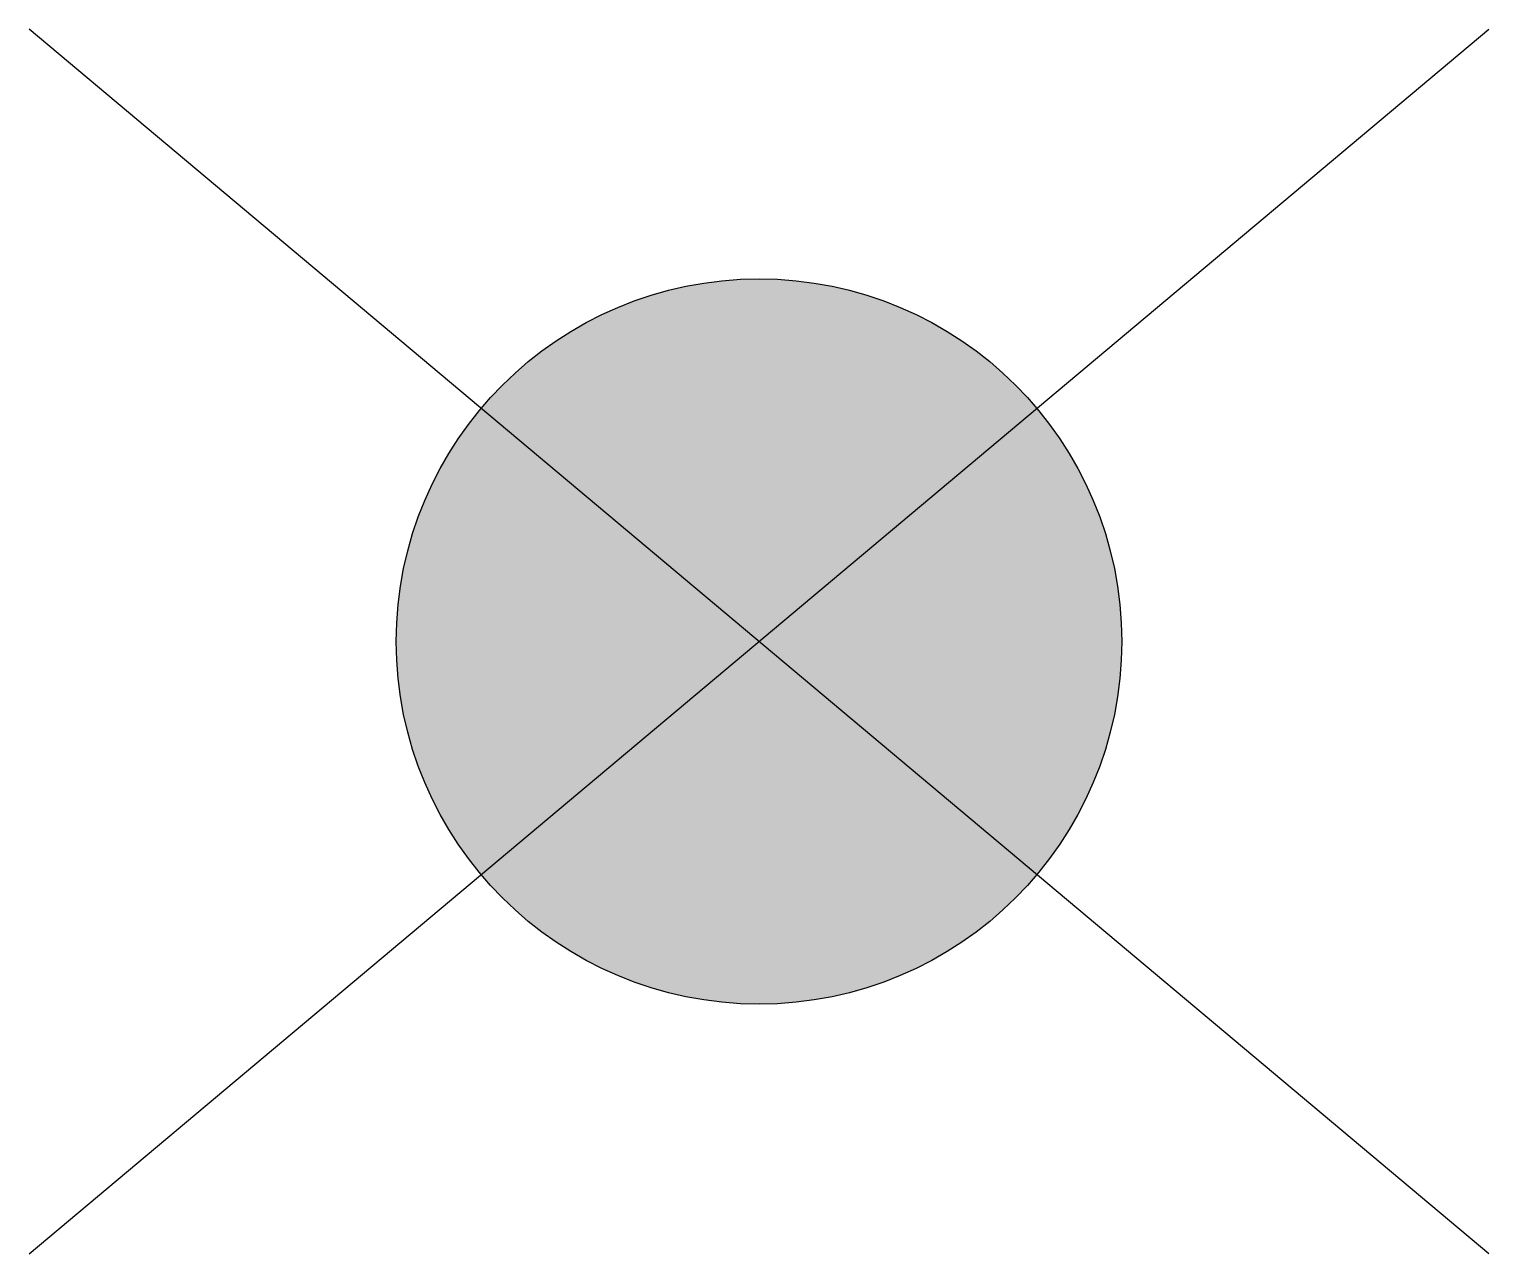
# Model space of a CAD drawing. Header units: metres. Extents: x -0.453 to 0.453, y -0.38 to 0.38.
import ezdxf

# ---------------------------------------------------------------- set-up
doc = ezdxf.new("R2010")
doc.units = ezdxf.units.M
doc.header["$LTSCALE"] = 0.2

msp = doc.modelspace()

# ---------------------------------------------------------------- hatches: boundary and pattern name
h = msp.add_hatch(color=256)
edge = h.paths.add_edge_path()
edge.add_arc((0, 0), 0.225, 76.41893, 436.41893)

# ---------------------------------------------------------------- linework, layer by layer
at = {"color": 0}
for p, q in [((-0.45272, -0.37988), (0.45272, 0.37988)), ((0.45272, -0.37988), (-0.45272, 0.37988))]:
    msp.add_line(p, q, dxfattribs=at)
msp.add_circle((0, 0), 0.225)

doc.saveas('drawing.dxf')
